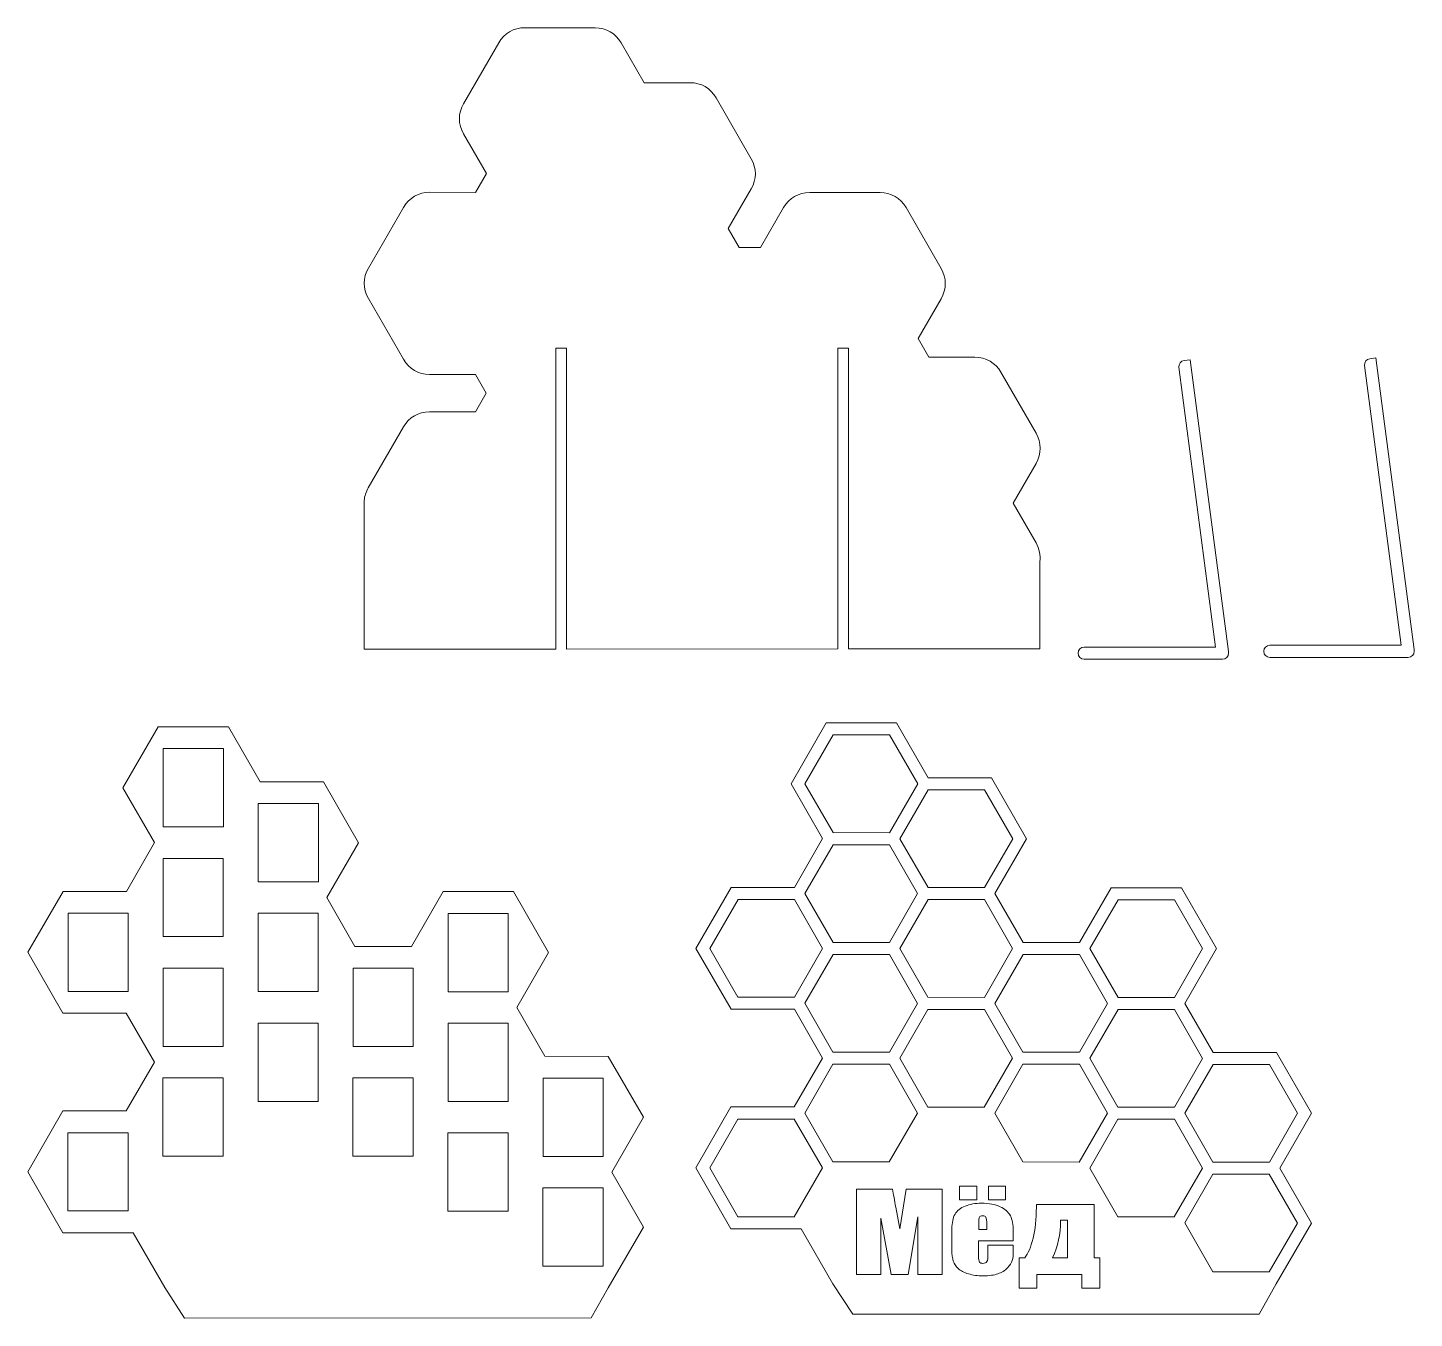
# Model space of a CAD drawing. Header units: centimetres. Extents: x -21 to 209, y -83 to 132.
import ezdxf

# ---------------------------------------------------------------- set-up
doc = ezdxf.new("R2010")
doc.units = ezdxf.units.CM
doc.header["$MEASUREMENT"] = 0
doc.layers.add('layer 1', color=7, linetype='Continuous')

msp = doc.modelspace()

# ---------------------------------------------------------------- linework, layer by layer
at = {"layer": 'layer 1', "color": 250, "lineweight": 20}
for points, knots in [([(34.83219, 52.64248), (34.83111, 52.70121), (34.83109, 52.75994), (34.83219, 52.81867), (34.83219, 52.81867), (34.83219, 52.81867), (34.83219, 53.11351), (34.83219, 53.11351), (34.83219, 53.11351), (34.83219, 53.11351), (34.84693, 53.11351), (34.84693, 53.11351), (34.84693, 53.11351), (34.90554, 53.83784), (35.13021, 54.55588), (35.52116, 55.23216), (35.52116, 55.23216), (35.52116, 55.23216), (41.36378, 65.33904), (41.36378, 65.33904), (41.36378, 65.33904), (42.28262, 66.9285), (43.85935, 67.83767), (45.69529, 67.83666), (45.69529, 67.83666), (45.69529, 67.83666), (53.32795, 67.83245), (53.32795, 67.83245), (53.32795, 67.83245), (53.32795, 67.83245), (55.12527, 70.94155), (55.12527, 70.94155), (55.12527, 70.94155), (55.12527, 70.94155), (53.33138, 74.05261), (53.33138, 74.05261), (53.33138, 74.05261), (53.33138, 74.05261), (45.6987, 74.05682), (45.6987, 74.05682), (45.6987, 74.05682), (43.86277, 74.05783), (42.28705, 74.96874), (41.36996, 76.5592), (41.36996, 76.5592), (41.36996, 76.5592), (35.53848, 86.67247), (35.53848, 86.67247), (35.53848, 86.67247), (34.62139, 88.26294), (34.62239, 90.08301), (35.54123, 91.67247), (35.54123, 91.67247), (35.54123, 91.67247), (41.38385, 101.77936), (41.38385, 101.77936), (41.38385, 101.77936), (42.30269, 103.36882), (43.87942, 104.27799), (45.71536, 104.27698), (45.71536, 104.27698), (45.71536, 104.27698), (53.34802, 104.27276), (53.34802, 104.27276), (53.34802, 104.27276), (53.34802, 104.27276), (55.14533, 107.38185), (55.14533, 107.38185), (55.14533, 107.38185), (55.14533, 107.38185), (51.33265, 113.99401), (51.33265, 113.99401), (51.33265, 113.99401), (50.41556, 115.58448), (50.41656, 117.40455), (51.33539, 118.994), (51.33539, 118.994), (51.33539, 118.994), (57.178, 129.10089), (57.178, 129.10089), (57.178, 129.10089), (58.09685, 130.69036), (59.67358, 131.59953), (61.50952, 131.59852), (61.50952, 131.59852), (61.50952, 131.59852), (73.18364, 131.59208), (73.18364, 131.59208), (73.18364, 131.59208), (75.01957, 131.59107), (76.59529, 130.68016), (77.51238, 129.0897), (77.51238, 129.0897), (77.51238, 129.0897), (81.32507, 122.47752), (81.32507, 122.47752), (81.32507, 122.47752), (81.32507, 122.47752), (88.95775, 122.47331), (88.95775, 122.47331), (88.95775, 122.47331), (90.79368, 122.4723), (92.3694, 121.5614), (93.28649, 119.97093), (93.28649, 119.97093), (93.28649, 119.97093), (99.11798, 109.85767), (99.11798, 109.85767), (99.11798, 109.85767), (100.03507, 108.2672), (100.03407, 106.44713), (99.11523, 104.85767), (99.11523, 104.85767), (99.11523, 104.85767), (95.29525, 98.24966), (95.29525, 98.24966), (95.29525, 98.24966), (95.29525, 98.24966), (97.08914, 95.1386), (97.08914, 95.1386), (97.08914, 95.1386), (97.08914, 95.1386), (100.68036, 95.13662), (100.68036, 95.13662), (100.68036, 95.13662), (100.68036, 95.13662), (104.50032, 101.7446), (104.50032, 101.7446), (104.50032, 101.7446), (105.41916, 103.33406), (106.99589, 104.24323), (108.83183, 104.24222), (108.83183, 104.24222), (108.83183, 104.24222), (120.50595, 104.23578), (120.50595, 104.23578), (120.50595, 104.23578), (122.34188, 104.23477), (123.9176, 103.32386), (124.83469, 101.7334), (124.83469, 101.7334), (124.83469, 101.7334), (130.66618, 91.62012), (130.66618, 91.62012), (130.66618, 91.62012), (131.58327, 90.02965), (131.58227, 88.20958), (130.66343, 86.62012), (130.66343, 86.62012), (130.66343, 86.62012), (126.84346, 80.01212), (126.84346, 80.01212), (126.84346, 80.01212), (126.84346, 80.01212), (128.63734, 76.90107), (128.63734, 76.90107), (128.63734, 76.90107), (128.63734, 76.90107), (136.27001, 76.89686), (136.27001, 76.89686), (136.27001, 76.89686), (138.10594, 76.89585), (139.68166, 75.98495), (140.59875, 74.39448), (140.59875, 74.39448), (140.59875, 74.39448), (146.43024, 64.2812), (146.43024, 64.2812), (146.43024, 64.2812), (147.34733, 62.69073), (147.34633, 60.87066), (146.42749, 59.2812), (146.42749, 59.2812), (146.42749, 59.2812), (142.60752, 52.67321), (142.60752, 52.67321), (142.60752, 52.67321), (142.60752, 52.67321), (146.42021, 46.06104), (146.42021, 46.06104), (146.42021, 46.06104), (146.98045, 45.08944), (147.19802, 44.03216), (147.07308, 42.99411), (147.07308, 42.99411), (147.07308, 42.99411), (147.07313, 42.99411), (147.07313, 42.99411), (147.07313, 42.99411), (147.07313, 42.99411), (147.07313, 28.46298), (147.07313, 28.46298), (147.07313, 28.46298), (136.48032, 28.46298), (125.89139, 28.46298), (115.2988, 28.46298), (115.2988, 28.46298), (115.2988, 28.46298), (115.2988, 78.41279), (115.2988, 78.41279), (115.2988, 78.41279), (115.2988, 78.41279), (113.4988, 78.41279), (113.4988, 78.41279), (113.4988, 78.41279), (113.4988, 78.41279), (113.4988, 28.46298), (113.4988, 28.46298), (113.4988, 28.46298), (113.4988, 28.46298), (68.4499, 28.41279), (68.4499, 28.41279), (68.4499, 28.41279), (68.4499, 28.41279), (68.4499, 78.41279), (68.4499, 78.41279), (68.4499, 78.41279), (68.4499, 78.41279), (66.6499, 78.41279), (66.6499, 78.41279), (66.6499, 78.41279), (66.6499, 78.41279), (66.6499, 28.41279), (66.6499, 28.41279), (66.6499, 28.41279), (66.6499, 28.41279), (34.83219, 28.41279), (34.83219, 28.41279), (34.83219, 28.41279), (34.83219, 28.41279), (34.83219, 52.64248), (34.83219, 52.64248)], [0, 0, 0, 0, 0.016949153, 0.016949153, 0.016949153, 0.016949153, 0.033898305, 0.033898305, 0.033898305, 0.033898305, 0.050847458, 0.050847458, 0.050847458, 0.050847458, 0.06779661, 0.06779661, 0.06779661, 0.06779661, 0.084745763, 0.084745763, 0.084745763, 0.084745763, 0.101694915, 0.101694915, 0.101694915, 0.101694915, 0.118644068, 0.118644068, 0.118644068, 0.118644068, 0.13559322, 0.13559322, 0.13559322, 0.13559322, 0.152542373, 0.152542373, 0.152542373, 0.152542373, 0.169491525, 0.169491525, 0.169491525, 0.169491525, 0.186440678, 0.186440678, 0.186440678, 0.186440678, 0.203389831, 0.203389831, 0.203389831, 0.203389831, 0.220338983, 0.220338983, 0.220338983, 0.220338983, 0.237288136, 0.237288136, 0.237288136, 0.237288136, 0.254237288, 0.254237288, 0.254237288, 0.254237288, 0.271186441, 0.271186441, 0.271186441, 0.271186441, 0.288135593, 0.288135593, 0.288135593, 0.288135593, 0.305084746, 0.305084746, 0.305084746, 0.305084746, 0.322033898, 0.322033898, 0.322033898, 0.322033898, 0.338983051, 0.338983051, 0.338983051, 0.338983051, 0.355932203, 0.355932203, 0.355932203, 0.355932203, 0.372881356, 0.372881356, 0.372881356, 0.372881356, 0.389830508, 0.389830508, 0.389830508, 0.389830508, 0.406779661, 0.406779661, 0.406779661, 0.406779661, 0.423728814, 0.423728814, 0.423728814, 0.423728814, 0.440677966, 0.440677966, 0.440677966, 0.440677966, 0.457627119, 0.457627119, 0.457627119, 0.457627119, 0.474576271, 0.474576271, 0.474576271, 0.474576271, 0.491525424, 0.491525424, 0.491525424, 0.491525424, 0.508474576, 0.508474576, 0.508474576, 0.508474576, 0.525423729, 0.525423729, 0.525423729, 0.525423729, 0.542372881, 0.542372881, 0.542372881, 0.542372881, 0.559322034, 0.559322034, 0.559322034, 0.559322034, 0.576271186, 0.576271186, 0.576271186, 0.576271186, 0.593220339, 0.593220339, 0.593220339, 0.593220339, 0.610169492, 0.610169492, 0.610169492, 0.610169492, 0.627118644, 0.627118644, 0.627118644, 0.627118644, 0.644067797, 0.644067797, 0.644067797, 0.644067797, 0.661016949, 0.661016949, 0.661016949, 0.661016949, 0.677966102, 0.677966102, 0.677966102, 0.677966102, 0.694915254, 0.694915254, 0.694915254, 0.694915254, 0.711864407, 0.711864407, 0.711864407, 0.711864407, 0.728813559, 0.728813559, 0.728813559, 0.728813559, 0.745762712, 0.745762712, 0.745762712, 0.745762712, 0.762711864, 0.762711864, 0.762711864, 0.762711864, 0.779661017, 0.779661017, 0.779661017, 0.779661017, 0.796610169, 0.796610169, 0.796610169, 0.796610169, 0.813559322, 0.813559322, 0.813559322, 0.813559322, 0.830508475, 0.830508475, 0.830508475, 0.830508475, 0.847457627, 0.847457627, 0.847457627, 0.847457627, 0.86440678, 0.86440678, 0.86440678, 0.86440678, 0.881355932, 0.881355932, 0.881355932, 0.881355932, 0.898305085, 0.898305085, 0.898305085, 0.898305085, 0.915254237, 0.915254237, 0.915254237, 0.915254237, 0.93220339, 0.93220339, 0.93220339, 0.93220339, 0.949152542, 0.949152542, 0.949152542, 0.949152542, 0.966101695, 0.966101695, 0.966101695, 0.966101695, 1, 1, 1, 1]), ([(154.39947, 28.76928), (154.39947, 28.76928), (176.24792, 28.76928), (176.24792, 28.76928), (176.24792, 28.76928), (176.24792, 28.76928), (170.14357, 75.23125), (170.14357, 75.23125), (170.14357, 75.23125), (170.07192, 75.77656), (170.45946, 76.28133), (171.00478, 76.35298), (171.00478, 76.35298), (171.00478, 76.35298), (171.99626, 76.48325), (171.99626, 76.48325), (171.99626, 76.48325), (171.99626, 76.48325), (178.36003, 28.04676), (178.36003, 28.04676), (178.36003, 28.04676), (178.38568, 27.95857), (178.39948, 27.86547), (178.39948, 27.76929), (178.39948, 27.76929), (178.39948, 27.76929), (178.39948, 27.76927), (178.39948, 27.76927), (178.39948, 27.76927), (178.39948, 27.21927), (177.94949, 26.76928), (177.39949, 26.76928), (177.39949, 26.76928), (177.39949, 26.76928), (154.39947, 26.76928), (154.39947, 26.76928), (154.39947, 26.76928), (153.84947, 26.76928), (153.39948, 27.21927), (153.39948, 27.76927), (153.39948, 27.76927), (153.39948, 27.76927), (153.39948, 27.76929), (153.39948, 27.76929), (153.39948, 27.76929), (153.39948, 28.31929), (153.84947, 28.76928), (154.39947, 28.76928)], [0, 0, 0, 0, 0.076923077, 0.076923077, 0.076923077, 0.076923077, 0.153846154, 0.153846154, 0.153846154, 0.153846154, 0.230769231, 0.230769231, 0.230769231, 0.230769231, 0.307692308, 0.307692308, 0.307692308, 0.307692308, 0.384615385, 0.384615385, 0.384615385, 0.384615385, 0.461538462, 0.461538462, 0.461538462, 0.461538462, 0.538461538, 0.538461538, 0.538461538, 0.538461538, 0.615384615, 0.615384615, 0.615384615, 0.615384615, 0.692307692, 0.692307692, 0.692307692, 0.692307692, 0.769230769, 0.769230769, 0.769230769, 0.769230769, 0.846153846, 0.846153846, 0.846153846, 0.846153846, 1, 1, 1, 1]), ([(185.2328, 29.07292), (185.2328, 29.07292), (207.08125, 29.07292), (207.08125, 29.07292), (207.08125, 29.07292), (207.08125, 29.07292), (200.9769, 75.53489), (200.9769, 75.53489), (200.9769, 75.53489), (200.90525, 76.0802), (201.29279, 76.58497), (201.83811, 76.65662), (201.83811, 76.65662), (201.83811, 76.65662), (202.82959, 76.78689), (202.82959, 76.78689), (202.82959, 76.78689), (202.82959, 76.78689), (209.19336, 28.3504), (209.19336, 28.3504), (209.19336, 28.3504), (209.21901, 28.26221), (209.23281, 28.16911), (209.23281, 28.07293), (209.23281, 28.07293), (209.23281, 28.07293), (209.23281, 28.07291), (209.23281, 28.07291), (209.23281, 28.07291), (209.23281, 27.52291), (208.78282, 27.07292), (208.23282, 27.07292), (208.23282, 27.07292), (208.23282, 27.07292), (185.2328, 27.07292), (185.2328, 27.07292), (185.2328, 27.07292), (184.6828, 27.07292), (184.23281, 27.52291), (184.23281, 28.07291), (184.23281, 28.07291), (184.23281, 28.07291), (184.23281, 28.07293), (184.23281, 28.07293), (184.23281, 28.07293), (184.23281, 28.62293), (184.6828, 29.07292), (185.2328, 29.07292)], [0, 0, 0, 0, 0.076923077, 0.076923077, 0.076923077, 0.076923077, 0.153846154, 0.153846154, 0.153846154, 0.153846154, 0.230769231, 0.230769231, 0.230769231, 0.230769231, 0.307692308, 0.307692308, 0.307692308, 0.307692308, 0.384615385, 0.384615385, 0.384615385, 0.384615385, 0.461538462, 0.461538462, 0.461538462, 0.461538462, 0.538461538, 0.538461538, 0.538461538, 0.538461538, 0.615384615, 0.615384615, 0.615384615, 0.615384615, 0.692307692, 0.692307692, 0.692307692, 0.692307692, 0.769230769, 0.769230769, 0.769230769, 0.769230769, 0.846153846, 0.846153846, 0.846153846, 0.846153846, 1, 1, 1, 1]), ([(112.65892, -76.90539), (112.65892, -76.90539), (115.97028, -81.99266), (115.97028, -81.99266), (115.97028, -81.99266), (115.97028, -81.99266), (183.49202, -81.94735), (183.49202, -81.94735), (183.49202, -81.94735), (183.49202, -81.94735), (186.30716, -76.94891), (186.30716, -76.94891), (186.30716, -76.94891), (186.30716, -76.94891), (192.14978, -66.84203), (192.14978, -66.84203), (192.14978, -66.84203), (192.14978, -66.84203), (186.89509, -57.72907), (186.89509, -57.72907), (186.89509, -57.72907), (186.89509, -57.72907), (192.15981, -48.62187), (192.15981, -48.62187), (192.15981, -48.62187), (192.15981, -48.62187), (186.32832, -38.50859), (186.32832, -38.50859), (186.32832, -38.50859), (186.32832, -38.50859), (175.8089, -38.50279), (175.8089, -38.50279), (175.8089, -38.50279), (175.8089, -38.50279), (171.13103, -30.39015), (171.13103, -30.39015), (171.13103, -30.39015), (171.13103, -30.39015), (176.39575, -21.28295), (176.39575, -21.28295), (176.39575, -21.28295), (176.39575, -21.28295), (170.56426, -11.16967), (170.56426, -11.16967), (170.56426, -11.16967), (170.56426, -11.16967), (158.89014, -11.16323), (158.89014, -11.16323), (158.89014, -11.16323), (158.89014, -11.16323), (153.62543, -20.27042), (153.62543, -20.27042), (153.62543, -20.27042), (153.62543, -20.27042), (144.26071, -20.26526), (144.26071, -20.26526), (144.26071, -20.26526), (144.26071, -20.26526), (139.58282, -12.15262), (139.58282, -12.15262), (139.58282, -12.15262), (139.58282, -12.15262), (144.84755, -3.0454), (144.84755, -3.0454), (144.84755, -3.0454), (144.84755, -3.0454), (139.01606, 7.06786), (139.01606, 7.06786), (139.01606, 7.06786), (139.01606, 7.06786), (128.49664, 7.07366), (128.49664, 7.07366), (128.49664, 7.07366), (128.49664, 7.07366), (123.24195, 16.18663), (123.24195, 16.18663), (123.24195, 16.18663), (123.24195, 16.18663), (111.56783, 16.19307), (111.56783, 16.19307), (111.56783, 16.19307), (111.56783, 16.19307), (105.72522, 6.08618), (105.72522, 6.08618), (105.72522, 6.08618), (105.72522, 6.08618), (110.9799, -3.02677), (110.9799, -3.02677), (110.9799, -3.02677), (110.9799, -3.02677), (106.29309, -11.13428), (106.29309, -11.13428), (106.29309, -11.13428), (106.29309, -11.13428), (95.77367, -11.12847), (95.77367, -11.12847), (95.77367, -11.12847), (95.77367, -11.12847), (89.93105, -21.23536), (89.93105, -21.23536), (89.93105, -21.23536), (89.93105, -21.23536), (95.76253, -31.34863), (95.76253, -31.34863), (95.76253, -31.34863), (95.76253, -31.34863), (106.28195, -31.35443), (106.28195, -31.35443), (106.28195, -31.35443), (106.28195, -31.35443), (110.95984, -39.46708), (110.95984, -39.46708), (110.95984, -39.46708), (110.95984, -39.46708), (106.27302, -47.57459), (106.27302, -47.57459), (106.27302, -47.57459), (106.27302, -47.57459), (95.7536, -47.56879), (95.7536, -47.56879), (95.7536, -47.56879), (95.7536, -47.56879), (89.91098, -57.67567), (89.91098, -57.67567), (89.91098, -57.67567), (89.91098, -57.67567), (95.74247, -67.78895), (95.74247, -67.78895), (95.74247, -67.78895), (95.74247, -67.78895), (107.41659, -67.79539), (107.41659, -67.79539), (107.41659, -67.79539), (107.41659, -67.79539), (112.65892, -76.90539), (112.65892, -76.90539)], [0, 0, 0, 0, 0.028571429, 0.028571429, 0.028571429, 0.028571429, 0.057142857, 0.057142857, 0.057142857, 0.057142857, 0.085714286, 0.085714286, 0.085714286, 0.085714286, 0.114285714, 0.114285714, 0.114285714, 0.114285714, 0.142857143, 0.142857143, 0.142857143, 0.142857143, 0.171428571, 0.171428571, 0.171428571, 0.171428571, 0.2, 0.2, 0.2, 0.2, 0.228571429, 0.228571429, 0.228571429, 0.228571429, 0.257142857, 0.257142857, 0.257142857, 0.257142857, 0.285714286, 0.285714286, 0.285714286, 0.285714286, 0.314285714, 0.314285714, 0.314285714, 0.314285714, 0.342857143, 0.342857143, 0.342857143, 0.342857143, 0.371428571, 0.371428571, 0.371428571, 0.371428571, 0.4, 0.4, 0.4, 0.4, 0.428571429, 0.428571429, 0.428571429, 0.428571429, 0.457142857, 0.457142857, 0.457142857, 0.457142857, 0.485714286, 0.485714286, 0.485714286, 0.485714286, 0.514285714, 0.514285714, 0.514285714, 0.514285714, 0.542857143, 0.542857143, 0.542857143, 0.542857143, 0.571428571, 0.571428571, 0.571428571, 0.571428571, 0.6, 0.6, 0.6, 0.6, 0.628571429, 0.628571429, 0.628571429, 0.628571429, 0.657142857, 0.657142857, 0.657142857, 0.657142857, 0.685714286, 0.685714286, 0.685714286, 0.685714286, 0.714285714, 0.714285714, 0.714285714, 0.714285714, 0.742857143, 0.742857143, 0.742857143, 0.742857143, 0.771428571, 0.771428571, 0.771428571, 0.771428571, 0.8, 0.8, 0.8, 0.8, 0.828571429, 0.828571429, 0.828571429, 0.828571429, 0.857142857, 0.857142857, 0.857142857, 0.857142857, 0.885714286, 0.885714286, 0.885714286, 0.885714286, 0.914285714, 0.914285714, 0.914285714, 0.914285714, 0.942857143, 0.942857143, 0.942857143, 0.942857143, 1, 1, 1, 1]), ([(1.71422, -77.56105), (1.71422, -77.56105), (5.02558, -82.64832), (5.02558, -82.64832), (5.02558, -82.64832), (5.02558, -82.64832), (72.54732, -82.60301), (72.54732, -82.60301), (72.54732, -82.60301), (72.54732, -82.60301), (75.36246, -77.60457), (75.36246, -77.60457), (75.36246, -77.60457), (75.36246, -77.60457), (81.20508, -67.49769), (81.20508, -67.49769), (81.20508, -67.49769), (81.20508, -67.49769), (75.95039, -58.38473), (75.95039, -58.38473), (75.95039, -58.38473), (75.95039, -58.38473), (81.21511, -49.27753), (81.21511, -49.27753), (81.21511, -49.27753), (81.21511, -49.27753), (75.38362, -39.16425), (75.38362, -39.16425), (75.38362, -39.16425), (75.38362, -39.16425), (64.8642, -39.15845), (64.8642, -39.15845), (64.8642, -39.15845), (64.8642, -39.15845), (60.18633, -31.04581), (60.18633, -31.04581), (60.18633, -31.04581), (60.18633, -31.04581), (65.45105, -21.93861), (65.45105, -21.93861), (65.45105, -21.93861), (65.45105, -21.93861), (59.61956, -11.82533), (59.61956, -11.82533), (59.61956, -11.82533), (59.61956, -11.82533), (47.94544, -11.81889), (47.94544, -11.81889), (47.94544, -11.81889), (47.94544, -11.81889), (42.68073, -20.92608), (42.68073, -20.92608), (42.68073, -20.92608), (42.68073, -20.92608), (33.31601, -20.92092), (33.31601, -20.92092), (33.31601, -20.92092), (33.31601, -20.92092), (28.63812, -12.80828), (28.63812, -12.80828), (28.63812, -12.80828), (28.63812, -12.80828), (33.90285, -3.70106), (33.90285, -3.70106), (33.90285, -3.70106), (33.90285, -3.70106), (28.07136, 6.4122), (28.07136, 6.4122), (28.07136, 6.4122), (28.07136, 6.4122), (17.55194, 6.418), (17.55194, 6.418), (17.55194, 6.418), (17.55194, 6.418), (12.29725, 15.53097), (12.29725, 15.53097), (12.29725, 15.53097), (12.29725, 15.53097), (0.62313, 15.53741), (0.62313, 15.53741), (0.62313, 15.53741), (0.62313, 15.53741), (-5.21948, 5.43052), (-5.21948, 5.43052), (-5.21948, 5.43052), (-5.21948, 5.43052), (0.0352, -3.68243), (0.0352, -3.68243), (0.0352, -3.68243), (0.0352, -3.68243), (-4.65161, -11.78994), (-4.65161, -11.78994), (-4.65161, -11.78994), (-4.65161, -11.78994), (-15.17103, -11.78413), (-15.17103, -11.78413), (-15.17103, -11.78413), (-15.17103, -11.78413), (-21.01365, -21.89102), (-21.01365, -21.89102), (-21.01365, -21.89102), (-21.01365, -21.89102), (-15.18217, -32.00429), (-15.18217, -32.00429), (-15.18217, -32.00429), (-15.18217, -32.00429), (-4.66275, -32.01009), (-4.66275, -32.01009), (-4.66275, -32.01009), (-4.66275, -32.01009), (0.01514, -40.12274), (0.01514, -40.12274), (0.01514, -40.12274), (0.01514, -40.12274), (-4.67168, -48.23025), (-4.67168, -48.23025), (-4.67168, -48.23025), (-4.67168, -48.23025), (-15.1911, -48.22445), (-15.1911, -48.22445), (-15.1911, -48.22445), (-15.1911, -48.22445), (-21.03372, -58.33133), (-21.03372, -58.33133), (-21.03372, -58.33133), (-21.03372, -58.33133), (-15.20223, -68.44461), (-15.20223, -68.44461), (-15.20223, -68.44461), (-15.20223, -68.44461), (-3.52811, -68.45105), (-3.52811, -68.45105), (-3.52811, -68.45105), (-3.52811, -68.45105), (1.71422, -77.56105), (1.71422, -77.56105)], [0, 0, 0, 0, 0.028571429, 0.028571429, 0.028571429, 0.028571429, 0.057142857, 0.057142857, 0.057142857, 0.057142857, 0.085714286, 0.085714286, 0.085714286, 0.085714286, 0.114285714, 0.114285714, 0.114285714, 0.114285714, 0.142857143, 0.142857143, 0.142857143, 0.142857143, 0.171428571, 0.171428571, 0.171428571, 0.171428571, 0.2, 0.2, 0.2, 0.2, 0.228571429, 0.228571429, 0.228571429, 0.228571429, 0.257142857, 0.257142857, 0.257142857, 0.257142857, 0.285714286, 0.285714286, 0.285714286, 0.285714286, 0.314285714, 0.314285714, 0.314285714, 0.314285714, 0.342857143, 0.342857143, 0.342857143, 0.342857143, 0.371428571, 0.371428571, 0.371428571, 0.371428571, 0.4, 0.4, 0.4, 0.4, 0.428571429, 0.428571429, 0.428571429, 0.428571429, 0.457142857, 0.457142857, 0.457142857, 0.457142857, 0.485714286, 0.485714286, 0.485714286, 0.485714286, 0.514285714, 0.514285714, 0.514285714, 0.514285714, 0.542857143, 0.542857143, 0.542857143, 0.542857143, 0.571428571, 0.571428571, 0.571428571, 0.571428571, 0.6, 0.6, 0.6, 0.6, 0.628571429, 0.628571429, 0.628571429, 0.628571429, 0.657142857, 0.657142857, 0.657142857, 0.657142857, 0.685714286, 0.685714286, 0.685714286, 0.685714286, 0.714285714, 0.714285714, 0.714285714, 0.714285714, 0.742857143, 0.742857143, 0.742857143, 0.742857143, 0.771428571, 0.771428571, 0.771428571, 0.771428571, 0.8, 0.8, 0.8, 0.8, 0.828571429, 0.828571429, 0.828571429, 0.828571429, 0.857142857, 0.857142857, 0.857142857, 0.857142857, 0.885714286, 0.885714286, 0.885714286, 0.885714286, 0.914285714, 0.914285714, 0.914285714, 0.914285714, 0.942857143, 0.942857143, 0.942857143, 0.942857143, 1, 1, 1, 1]), ([(112.72144, 14.19244), (112.72144, 14.19244), (108.03462, 6.08492), (108.03462, 6.08492), (108.03462, 6.08492), (108.03462, 6.08492), (112.71251, -2.02772), (112.71251, -2.02772), (112.71251, -2.02772), (112.71251, -2.02772), (122.07723, -2.03289), (122.07723, -2.03289), (122.07723, -2.03289), (122.07723, -2.03289), (126.76403, 6.07463), (126.76403, 6.07463), (126.76403, 6.07463), (126.76403, 6.07463), (122.08615, 14.18726), (122.08615, 14.18726), (122.08615, 14.18726), (122.08615, 14.18726), (112.72144, 14.19244), (112.72144, 14.19244)], [0, 0, 0, 0, 0.142857143, 0.142857143, 0.142857143, 0.142857143, 0.285714286, 0.285714286, 0.285714286, 0.285714286, 0.428571429, 0.428571429, 0.428571429, 0.428571429, 0.571428571, 0.571428571, 0.571428571, 0.571428571, 0.714285714, 0.714285714, 0.714285714, 0.714285714, 1, 1, 1, 1]), ([(1.45462, 11.92411), (1.45462, 11.92411), (11.45462, 11.92411), (11.45462, 11.92411), (11.45462, 11.92411), (11.45462, 11.92411), (11.45462, -1.07589), (11.45462, -1.07589), (11.45462, -1.07589), (11.45462, -1.07589), (1.45462, -1.07589), (1.45462, -1.07589), (1.45462, -1.07589), (1.45462, -1.07589), (1.45462, 11.92411), (1.45462, 11.92411)], [0, 0, 0, 0, 0.2, 0.2, 0.2, 0.2, 0.4, 0.4, 0.4, 0.4, 0.6, 0.6, 0.6, 0.6, 1, 1, 1, 1]), ([(128.49554, 5.07367), (128.49554, 5.07367), (123.80873, -3.03385), (123.80873, -3.03385), (123.80873, -3.03385), (123.80873, -3.03385), (128.48661, -11.1465), (128.48661, -11.1465), (128.48661, -11.1465), (128.48661, -11.1465), (137.85132, -11.15166), (137.85132, -11.15166), (137.85132, -11.15166), (137.85132, -11.15166), (142.53815, -3.04415), (142.53815, -3.04415), (142.53815, -3.04415), (142.53815, -3.04415), (137.86027, 5.06849), (137.86027, 5.06849), (137.86027, 5.06849), (137.86027, 5.06849), (128.49554, 5.07367), (128.49554, 5.07367)], [0, 0, 0, 0, 0.142857143, 0.142857143, 0.142857143, 0.142857143, 0.285714286, 0.285714286, 0.285714286, 0.285714286, 0.428571429, 0.428571429, 0.428571429, 0.428571429, 0.571428571, 0.571428571, 0.571428571, 0.571428571, 0.714285714, 0.714285714, 0.714285714, 0.714285714, 1, 1, 1, 1]), ([(17.22874, 2.80534), (17.22874, 2.80534), (27.22874, 2.80534), (27.22874, 2.80534), (27.22874, 2.80534), (27.22874, 2.80534), (27.22874, -10.19466), (27.22874, -10.19466), (27.22874, -10.19466), (27.22874, -10.19466), (17.22874, -10.19466), (17.22874, -10.19466), (17.22874, -10.19466), (17.22874, -10.19466), (17.22874, 2.80534), (17.22874, 2.80534)], [0, 0, 0, 0, 0.2, 0.2, 0.2, 0.2, 0.4, 0.4, 0.4, 0.4, 0.6, 0.6, 0.6, 0.6, 1, 1, 1, 1]), ([(112.71141, -4.02772), (112.71141, -4.02772), (122.07612, -4.0329), (122.07612, -4.0329), (122.07612, -4.0329), (122.07612, -4.0329), (126.754, -12.14554), (126.754, -12.14554), (126.754, -12.14554), (126.754, -12.14554), (122.06719, -20.25305), (122.06719, -20.25305), (122.06719, -20.25305), (122.06719, -20.25305), (112.70246, -20.24788), (112.70246, -20.24788), (112.70246, -20.24788), (112.70246, -20.24788), (108.02459, -12.13523), (108.02459, -12.13523), (108.02459, -12.13523), (108.02459, -12.13523), (112.71141, -4.02772), (112.71141, -4.02772)], [0, 0, 0, 0, 0.142857143, 0.142857143, 0.142857143, 0.142857143, 0.285714286, 0.285714286, 0.285714286, 0.285714286, 0.428571429, 0.428571429, 0.428571429, 0.428571429, 0.571428571, 0.571428571, 0.571428571, 0.571428571, 0.714285714, 0.714285714, 0.714285714, 0.714285714, 1, 1, 1, 1]), ([(1.44459, -6.29605), (1.44459, -6.29605), (11.44459, -6.29605), (11.44459, -6.29605), (11.44459, -6.29605), (11.44459, -6.29605), (11.44459, -19.29605), (11.44459, -19.29605), (11.44459, -19.29605), (11.44459, -19.29605), (1.44459, -19.29605), (1.44459, -19.29605), (1.44459, -19.29605), (1.44459, -19.29605), (1.44459, -6.29605), (1.44459, -6.29605)], [0, 0, 0, 0, 0.2, 0.2, 0.2, 0.2, 0.4, 0.4, 0.4, 0.4, 0.6, 0.6, 0.6, 0.6, 1, 1, 1, 1]), ([(96.92727, -13.12912), (96.92727, -13.12912), (92.24045, -21.23663), (92.24045, -21.23663), (92.24045, -21.23663), (92.24045, -21.23663), (96.91833, -29.34927), (96.91833, -29.34927), (96.91833, -29.34927), (96.91833, -29.34927), (106.28305, -29.35444), (106.28305, -29.35444), (106.28305, -29.35444), (106.28305, -29.35444), (110.96986, -21.24692), (110.96986, -21.24692), (110.96986, -21.24692), (110.96986, -21.24692), (106.29198, -13.13428), (106.29198, -13.13428), (106.29198, -13.13428), (106.29198, -13.13428), (96.92727, -13.12912), (96.92727, -13.12912)], [0, 0, 0, 0, 0.142857143, 0.142857143, 0.142857143, 0.142857143, 0.285714286, 0.285714286, 0.285714286, 0.285714286, 0.428571429, 0.428571429, 0.428571429, 0.428571429, 0.571428571, 0.571428571, 0.571428571, 0.571428571, 0.714285714, 0.714285714, 0.714285714, 0.714285714, 1, 1, 1, 1]), ([(128.48551, -13.14649), (128.48551, -13.14649), (123.79869, -21.25401), (123.79869, -21.25401), (123.79869, -21.25401), (123.79869, -21.25401), (128.47657, -29.36665), (128.47657, -29.36665), (128.47657, -29.36665), (128.47657, -29.36665), (137.84129, -29.37181), (137.84129, -29.37181), (137.84129, -29.37181), (137.84129, -29.37181), (142.5281, -21.2643), (142.5281, -21.2643), (142.5281, -21.2643), (142.5281, -21.2643), (137.85021, -13.15166), (137.85021, -13.15166), (137.85021, -13.15166), (137.85021, -13.15166), (128.48551, -13.14649), (128.48551, -13.14649)], [0, 0, 0, 0, 0.142857143, 0.142857143, 0.142857143, 0.142857143, 0.285714286, 0.285714286, 0.285714286, 0.285714286, 0.428571429, 0.428571429, 0.428571429, 0.428571429, 0.571428571, 0.571428571, 0.571428571, 0.571428571, 0.714285714, 0.714285714, 0.714285714, 0.714285714, 1, 1, 1, 1]), ([(160.04374, -13.16387), (160.04374, -13.16387), (155.35692, -21.27138), (155.35692, -21.27138), (155.35692, -21.27138), (155.35692, -21.27138), (160.03481, -29.38403), (160.03481, -29.38403), (160.03481, -29.38403), (160.03481, -29.38403), (169.39953, -29.38919), (169.39953, -29.38919), (169.39953, -29.38919), (169.39953, -29.38919), (174.08634, -21.28169), (174.08634, -21.28169), (174.08634, -21.28169), (174.08634, -21.28169), (169.40846, -13.16903), (169.40846, -13.16903), (169.40846, -13.16903), (169.40846, -13.16903), (160.04374, -13.16387), (160.04374, -13.16387)], [0, 0, 0, 0, 0.142857143, 0.142857143, 0.142857143, 0.142857143, 0.285714286, 0.285714286, 0.285714286, 0.285714286, 0.428571429, 0.428571429, 0.428571429, 0.428571429, 0.571428571, 0.571428571, 0.571428571, 0.571428571, 0.714285714, 0.714285714, 0.714285714, 0.714285714, 1, 1, 1, 1]), ([(-14.33955, -15.39744), (-14.33955, -15.39744), (-4.33955, -15.39744), (-4.33955, -15.39744), (-4.33955, -15.39744), (-4.33955, -15.39744), (-4.33955, -28.39744), (-4.33955, -28.39744), (-4.33955, -28.39744), (-4.33955, -28.39744), (-14.33955, -28.39744), (-14.33955, -28.39744), (-14.33955, -28.39744), (-14.33955, -28.39744), (-14.33955, -15.39744), (-14.33955, -15.39744)], [0, 0, 0, 0, 0.2, 0.2, 0.2, 0.2, 0.4, 0.4, 0.4, 0.4, 0.6, 0.6, 0.6, 0.6, 1, 1, 1, 1]), ([(17.21869, -15.41481), (17.21869, -15.41481), (27.21869, -15.41481), (27.21869, -15.41481), (27.21869, -15.41481), (27.21869, -15.41481), (27.21869, -28.41481), (27.21869, -28.41481), (27.21869, -28.41481), (27.21869, -28.41481), (17.21869, -28.41481), (17.21869, -28.41481), (17.21869, -28.41481), (17.21869, -28.41481), (17.21869, -15.41481), (17.21869, -15.41481)], [0, 0, 0, 0, 0.2, 0.2, 0.2, 0.2, 0.4, 0.4, 0.4, 0.4, 0.6, 0.6, 0.6, 0.6, 1, 1, 1, 1]), ([(48.77693, -15.43219), (48.77693, -15.43219), (58.77693, -15.43219), (58.77693, -15.43219), (58.77693, -15.43219), (58.77693, -15.43219), (58.77693, -28.43219), (58.77693, -28.43219), (58.77693, -28.43219), (58.77693, -28.43219), (48.77693, -28.43219), (48.77693, -28.43219), (48.77693, -28.43219), (48.77693, -28.43219), (48.77693, -15.43219), (48.77693, -15.43219)], [0, 0, 0, 0, 0.2, 0.2, 0.2, 0.2, 0.4, 0.4, 0.4, 0.4, 0.6, 0.6, 0.6, 0.6, 1, 1, 1, 1]), ([(112.70137, -22.24788), (112.70137, -22.24788), (122.06609, -22.25305), (122.06609, -22.25305), (122.06609, -22.25305), (122.06609, -22.25305), (126.74397, -30.3657), (126.74397, -30.3657), (126.74397, -30.3657), (126.74397, -30.3657), (122.05715, -38.47321), (122.05715, -38.47321), (122.05715, -38.47321), (122.05715, -38.47321), (112.69243, -38.46804), (112.69243, -38.46804), (112.69243, -38.46804), (112.69243, -38.46804), (108.01455, -30.35539), (108.01455, -30.35539), (108.01455, -30.35539), (108.01455, -30.35539), (112.70137, -22.24788), (112.70137, -22.24788)], [0, 0, 0, 0, 0.142857143, 0.142857143, 0.142857143, 0.142857143, 0.285714286, 0.285714286, 0.285714286, 0.285714286, 0.428571429, 0.428571429, 0.428571429, 0.428571429, 0.571428571, 0.571428571, 0.571428571, 0.571428571, 0.714285714, 0.714285714, 0.714285714, 0.714285714, 1, 1, 1, 1]), ([(144.2596, -22.26525), (144.2596, -22.26525), (153.62433, -22.27043), (153.62433, -22.27043), (153.62433, -22.27043), (153.62433, -22.27043), (158.30221, -30.38307), (158.30221, -30.38307), (158.30221, -30.38307), (158.30221, -30.38307), (153.61539, -38.49058), (153.61539, -38.49058), (153.61539, -38.49058), (153.61539, -38.49058), (144.25068, -38.48542), (144.25068, -38.48542), (144.25068, -38.48542), (144.25068, -38.48542), (139.57279, -30.37277), (139.57279, -30.37277), (139.57279, -30.37277), (139.57279, -30.37277), (144.2596, -22.26525), (144.2596, -22.26525)], [0, 0, 0, 0, 0.142857143, 0.142857143, 0.142857143, 0.142857143, 0.285714286, 0.285714286, 0.285714286, 0.285714286, 0.428571429, 0.428571429, 0.428571429, 0.428571429, 0.571428571, 0.571428571, 0.571428571, 0.571428571, 0.714285714, 0.714285714, 0.714285714, 0.714285714, 1, 1, 1, 1]), ([(1.43456, -24.51621), (1.43456, -24.51621), (11.43456, -24.51621), (11.43456, -24.51621), (11.43456, -24.51621), (11.43456, -24.51621), (11.43456, -37.51621), (11.43456, -37.51621), (11.43456, -37.51621), (11.43456, -37.51621), (1.43456, -37.51621), (1.43456, -37.51621), (1.43456, -37.51621), (1.43456, -37.51621), (1.43456, -24.51621), (1.43456, -24.51621)], [0, 0, 0, 0, 0.2, 0.2, 0.2, 0.2, 0.4, 0.4, 0.4, 0.4, 0.6, 0.6, 0.6, 0.6, 1, 1, 1, 1]), ([(32.9928, -24.53358), (32.9928, -24.53358), (42.9928, -24.53358), (42.9928, -24.53358), (42.9928, -24.53358), (42.9928, -24.53358), (42.9928, -37.53358), (42.9928, -37.53358), (42.9928, -37.53358), (42.9928, -37.53358), (32.9928, -37.53358), (32.9928, -37.53358), (32.9928, -37.53358), (32.9928, -37.53358), (32.9928, -24.53358), (32.9928, -24.53358)], [0, 0, 0, 0, 0.2, 0.2, 0.2, 0.2, 0.4, 0.4, 0.4, 0.4, 0.6, 0.6, 0.6, 0.6, 1, 1, 1, 1]), ([(128.47547, -31.36665), (128.47547, -31.36665), (123.78865, -39.47416), (123.78865, -39.47416), (123.78865, -39.47416), (123.78865, -39.47416), (128.46654, -47.5868), (128.46654, -47.5868), (128.46654, -47.5868), (128.46654, -47.5868), (137.83126, -47.59197), (137.83126, -47.59197), (137.83126, -47.59197), (137.83126, -47.59197), (142.51807, -39.48446), (142.51807, -39.48446), (142.51807, -39.48446), (142.51807, -39.48446), (137.84019, -31.37182), (137.84019, -31.37182), (137.84019, -31.37182), (137.84019, -31.37182), (128.47547, -31.36665), (128.47547, -31.36665)], [0, 0, 0, 0, 0.142857143, 0.142857143, 0.142857143, 0.142857143, 0.285714286, 0.285714286, 0.285714286, 0.285714286, 0.428571429, 0.428571429, 0.428571429, 0.428571429, 0.571428571, 0.571428571, 0.571428571, 0.571428571, 0.714285714, 0.714285714, 0.714285714, 0.714285714, 1, 1, 1, 1]), ([(160.03371, -31.38402), (160.03371, -31.38402), (169.39843, -31.3892), (169.39843, -31.3892), (169.39843, -31.3892), (169.39843, -31.3892), (174.07631, -39.50184), (174.07631, -39.50184), (174.07631, -39.50184), (174.07631, -39.50184), (169.3895, -47.60935), (169.3895, -47.60935), (169.3895, -47.60935), (169.3895, -47.60935), (160.02477, -47.60418), (160.02477, -47.60418), (160.02477, -47.60418), (160.02477, -47.60418), (155.34689, -39.49154), (155.34689, -39.49154), (155.34689, -39.49154), (155.34689, -39.49154), (160.03371, -31.38402), (160.03371, -31.38402)], [0, 0, 0, 0, 0.142857143, 0.142857143, 0.142857143, 0.142857143, 0.285714286, 0.285714286, 0.285714286, 0.285714286, 0.428571429, 0.428571429, 0.428571429, 0.428571429, 0.571428571, 0.571428571, 0.571428571, 0.571428571, 0.714285714, 0.714285714, 0.714285714, 0.714285714, 1, 1, 1, 1]), ([(17.20866, -33.63497), (17.20866, -33.63497), (27.20866, -33.63497), (27.20866, -33.63497), (27.20866, -33.63497), (27.20866, -33.63497), (27.20866, -46.63497), (27.20866, -46.63497), (27.20866, -46.63497), (27.20866, -46.63497), (17.20866, -46.63497), (17.20866, -46.63497), (17.20866, -46.63497), (17.20866, -46.63497), (17.20866, -33.63497), (17.20866, -33.63497)], [0, 0, 0, 0, 0.2, 0.2, 0.2, 0.2, 0.4, 0.4, 0.4, 0.4, 0.6, 0.6, 0.6, 0.6, 1, 1, 1, 1]), ([(48.7669, -33.65235), (48.7669, -33.65235), (58.7669, -33.65235), (58.7669, -33.65235), (58.7669, -33.65235), (58.7669, -33.65235), (58.7669, -46.65235), (58.7669, -46.65235), (58.7669, -46.65235), (58.7669, -46.65235), (48.7669, -46.65235), (48.7669, -46.65235), (48.7669, -46.65235), (48.7669, -46.65235), (48.7669, -33.65235), (48.7669, -33.65235)], [0, 0, 0, 0, 0.2, 0.2, 0.2, 0.2, 0.4, 0.4, 0.4, 0.4, 0.6, 0.6, 0.6, 0.6, 1, 1, 1, 1]), ([(112.69133, -40.46804), (112.69133, -40.46804), (122.05605, -40.4732), (122.05605, -40.4732), (122.05605, -40.4732), (122.05605, -40.4732), (126.73393, -48.58585), (126.73393, -48.58585), (126.73393, -48.58585), (126.73393, -48.58585), (122.04712, -56.69337), (122.04712, -56.69337), (122.04712, -56.69337), (122.04712, -56.69337), (112.68241, -56.68819), (112.68241, -56.68819), (112.68241, -56.68819), (112.68241, -56.68819), (108.00452, -48.57555), (108.00452, -48.57555), (108.00452, -48.57555), (108.00452, -48.57555), (112.69133, -40.46804), (112.69133, -40.46804)], [0, 0, 0, 0, 0.142857143, 0.142857143, 0.142857143, 0.142857143, 0.285714286, 0.285714286, 0.285714286, 0.285714286, 0.428571429, 0.428571429, 0.428571429, 0.428571429, 0.571428571, 0.571428571, 0.571428571, 0.571428571, 0.714285714, 0.714285714, 0.714285714, 0.714285714, 1, 1, 1, 1]), ([(144.24957, -40.48541), (144.24957, -40.48541), (139.56276, -48.59292), (139.56276, -48.59292), (139.56276, -48.59292), (139.56276, -48.59292), (144.24064, -56.70558), (144.24064, -56.70558), (144.24064, -56.70558), (144.24064, -56.70558), (153.60536, -56.71074), (153.60536, -56.71074), (153.60536, -56.71074), (153.60536, -56.71074), (158.29217, -48.60323), (158.29217, -48.60323), (158.29217, -48.60323), (158.29217, -48.60323), (153.61429, -40.49057), (153.61429, -40.49057), (153.61429, -40.49057), (153.61429, -40.49057), (144.24957, -40.48541), (144.24957, -40.48541)], [0, 0, 0, 0, 0.142857143, 0.142857143, 0.142857143, 0.142857143, 0.285714286, 0.285714286, 0.285714286, 0.285714286, 0.428571429, 0.428571429, 0.428571429, 0.428571429, 0.571428571, 0.571428571, 0.571428571, 0.571428571, 0.714285714, 0.714285714, 0.714285714, 0.714285714, 1, 1, 1, 1]), ([(175.8078, -40.50279), (175.8078, -40.50279), (185.17252, -40.50796), (185.17252, -40.50796), (185.17252, -40.50796), (185.17252, -40.50796), (189.85041, -48.6206), (189.85041, -48.6206), (189.85041, -48.6206), (189.85041, -48.6206), (185.1636, -56.72812), (185.1636, -56.72812), (185.1636, -56.72812), (185.1636, -56.72812), (175.79887, -56.72295), (175.79887, -56.72295), (175.79887, -56.72295), (175.79887, -56.72295), (171.12099, -48.6103), (171.12099, -48.6103), (171.12099, -48.6103), (171.12099, -48.6103), (175.8078, -40.50279), (175.8078, -40.50279)], [0, 0, 0, 0, 0.142857143, 0.142857143, 0.142857143, 0.142857143, 0.285714286, 0.285714286, 0.285714286, 0.285714286, 0.428571429, 0.428571429, 0.428571429, 0.428571429, 0.571428571, 0.571428571, 0.571428571, 0.571428571, 0.714285714, 0.714285714, 0.714285714, 0.714285714, 1, 1, 1, 1]), ([(1.42452, -42.73637), (1.42452, -42.73637), (11.42452, -42.73637), (11.42452, -42.73637), (11.42452, -42.73637), (11.42452, -42.73637), (11.42452, -55.73637), (11.42452, -55.73637), (11.42452, -55.73637), (11.42452, -55.73637), (1.42452, -55.73637), (1.42452, -55.73637), (1.42452, -55.73637), (1.42452, -55.73637), (1.42452, -42.73637), (1.42452, -42.73637)], [0, 0, 0, 0, 0.2, 0.2, 0.2, 0.2, 0.4, 0.4, 0.4, 0.4, 0.6, 0.6, 0.6, 0.6, 1, 1, 1, 1]), ([(32.98276, -42.75374), (32.98276, -42.75374), (42.98276, -42.75374), (42.98276, -42.75374), (42.98276, -42.75374), (42.98276, -42.75374), (42.98276, -55.75374), (42.98276, -55.75374), (42.98276, -55.75374), (42.98276, -55.75374), (32.98276, -55.75374), (32.98276, -55.75374), (32.98276, -55.75374), (32.98276, -55.75374), (32.98276, -42.75374), (32.98276, -42.75374)], [0, 0, 0, 0, 0.2, 0.2, 0.2, 0.2, 0.4, 0.4, 0.4, 0.4, 0.6, 0.6, 0.6, 0.6, 1, 1, 1, 1]), ([(64.541, -42.77112), (64.541, -42.77112), (74.541, -42.77112), (74.541, -42.77112), (74.541, -42.77112), (74.541, -42.77112), (74.541, -55.77112), (74.541, -55.77112), (74.541, -55.77112), (74.541, -55.77112), (64.541, -55.77112), (64.541, -55.77112), (64.541, -55.77112), (64.541, -55.77112), (64.541, -42.77112), (64.541, -42.77112)], [0, 0, 0, 0, 0.2, 0.2, 0.2, 0.2, 0.4, 0.4, 0.4, 0.4, 0.6, 0.6, 0.6, 0.6, 1, 1, 1, 1]), ([(96.9072, -49.56943), (96.9072, -49.56943), (92.22038, -57.67694), (92.22038, -57.67694), (92.22038, -57.67694), (92.22038, -57.67694), (96.89827, -65.78959), (96.89827, -65.78959), (96.89827, -65.78959), (96.89827, -65.78959), (106.26298, -65.79475), (106.26298, -65.79475), (106.26298, -65.79475), (106.26298, -65.79475), (110.9498, -57.68724), (110.9498, -57.68724), (110.9498, -57.68724), (110.9498, -57.68724), (106.27192, -49.57459), (106.27192, -49.57459), (106.27192, -49.57459), (106.27192, -49.57459), (96.9072, -49.56943), (96.9072, -49.56943)], [0, 0, 0, 0, 0.142857143, 0.142857143, 0.142857143, 0.142857143, 0.285714286, 0.285714286, 0.285714286, 0.285714286, 0.428571429, 0.428571429, 0.428571429, 0.428571429, 0.571428571, 0.571428571, 0.571428571, 0.571428571, 0.714285714, 0.714285714, 0.714285714, 0.714285714, 1, 1, 1, 1]), ([(160.02367, -49.60418), (160.02367, -49.60418), (155.33686, -57.7117), (155.33686, -57.7117), (155.33686, -57.7117), (155.33686, -57.7117), (160.01474, -65.82434), (160.01474, -65.82434), (160.01474, -65.82434), (160.01474, -65.82434), (169.37946, -65.8295), (169.37946, -65.8295), (169.37946, -65.8295), (169.37946, -65.8295), (174.06628, -57.72199), (174.06628, -57.72199), (174.06628, -57.72199), (174.06628, -57.72199), (169.38839, -49.60935), (169.38839, -49.60935), (169.38839, -49.60935), (169.38839, -49.60935), (160.02367, -49.60418), (160.02367, -49.60418)], [0, 0, 0, 0, 0.142857143, 0.142857143, 0.142857143, 0.142857143, 0.285714286, 0.285714286, 0.285714286, 0.285714286, 0.428571429, 0.428571429, 0.428571429, 0.428571429, 0.571428571, 0.571428571, 0.571428571, 0.571428571, 0.714285714, 0.714285714, 0.714285714, 0.714285714, 1, 1, 1, 1]), ([(-14.35961, -51.83775), (-14.35961, -51.83775), (-4.35961, -51.83775), (-4.35961, -51.83775), (-4.35961, -51.83775), (-4.35961, -51.83775), (-4.35961, -64.83775), (-4.35961, -64.83775), (-4.35961, -64.83775), (-4.35961, -64.83775), (-14.35961, -64.83775), (-14.35961, -64.83775), (-14.35961, -64.83775), (-14.35961, -64.83775), (-14.35961, -51.83775), (-14.35961, -51.83775)], [0, 0, 0, 0, 0.2, 0.2, 0.2, 0.2, 0.4, 0.4, 0.4, 0.4, 0.6, 0.6, 0.6, 0.6, 1, 1, 1, 1]), ([(48.75687, -51.8725), (48.75687, -51.8725), (58.75687, -51.8725), (58.75687, -51.8725), (58.75687, -51.8725), (58.75687, -51.8725), (58.75687, -64.8725), (58.75687, -64.8725), (58.75687, -64.8725), (58.75687, -64.8725), (48.75687, -64.8725), (48.75687, -64.8725), (48.75687, -64.8725), (48.75687, -64.8725), (48.75687, -51.8725), (48.75687, -51.8725)], [0, 0, 0, 0, 0.2, 0.2, 0.2, 0.2, 0.4, 0.4, 0.4, 0.4, 0.6, 0.6, 0.6, 0.6, 1, 1, 1, 1]), ([(175.79778, -58.72295), (175.79778, -58.72295), (185.16249, -58.72811), (185.16249, -58.72811), (185.16249, -58.72811), (185.16249, -58.72811), (189.84038, -66.84076), (189.84038, -66.84076), (189.84038, -66.84076), (189.84038, -66.84076), (185.15356, -74.94827), (185.15356, -74.94827), (185.15356, -74.94827), (185.15356, -74.94827), (175.78884, -74.94311), (175.78884, -74.94311), (175.78884, -74.94311), (175.78884, -74.94311), (171.11096, -66.83046), (171.11096, -66.83046), (171.11096, -66.83046), (171.11096, -66.83046), (175.79778, -58.72295), (175.79778, -58.72295)], [0, 0, 0, 0, 0.142857143, 0.142857143, 0.142857143, 0.142857143, 0.285714286, 0.285714286, 0.285714286, 0.285714286, 0.428571429, 0.428571429, 0.428571429, 0.428571429, 0.571428571, 0.571428571, 0.571428571, 0.571428571, 0.714285714, 0.714285714, 0.714285714, 0.714285714, 1, 1, 1, 1]), ([(64.53097, -60.99127), (64.53097, -60.99127), (74.53097, -60.99127), (74.53097, -60.99127), (74.53097, -60.99127), (74.53097, -60.99127), (74.53097, -73.99127), (74.53097, -73.99127), (74.53097, -73.99127), (74.53097, -73.99127), (64.53097, -73.99127), (64.53097, -73.99127), (64.53097, -73.99127), (64.53097, -73.99127), (64.53097, -60.99127), (64.53097, -60.99127)], [0, 0, 0, 0, 0.2, 0.2, 0.2, 0.2, 0.4, 0.4, 0.4, 0.4, 0.6, 0.6, 0.6, 0.6, 1, 1, 1, 1]), ([(130.85312, -61.2092), (130.85312, -61.2092), (130.85312, -75.38818), (130.85312, -75.38818), (130.85312, -75.38818), (130.85312, -75.38818), (126.80245, -75.38818), (126.80245, -75.38818), (126.80245, -75.38818), (126.80245, -75.38818), (126.7912, -65.81603), (126.7912, -65.81603), (126.7912, -65.81603), (126.7912, -65.81603), (125.18219, -75.38818), (125.18219, -75.38818), (125.18219, -75.38818), (125.18219, -75.38818), (122.34672, -75.38818), (122.34672, -75.38818), (122.34672, -75.38818), (122.34672, -75.38818), (120.64768, -66.03113), (120.64768, -66.03113), (120.64768, -66.03113), (120.64768, -66.03113), (120.63643, -75.38818), (120.63643, -75.38818), (120.63643, -75.38818), (120.63643, -75.38818), (116.58576, -75.38818), (116.58576, -75.38818), (116.58576, -75.38818), (116.58576, -75.38818), (116.58576, -61.2092), (116.58576, -61.2092), (116.58576, -61.2092), (116.58576, -61.2092), (122.568, -61.2092), (122.568, -61.2092), (122.568, -61.2092), (122.73677, -62.06664), (122.92055, -63.07643), (123.11935, -64.22963), (123.11935, -64.22963), (123.11935, -64.22963), (123.7757, -67.82964), (123.7757, -67.82964), (123.7757, -67.82964), (123.7757, -67.82964), (124.82962, -61.2092), (124.82962, -61.2092), (124.82962, -61.2092), (124.82962, -61.2092), (130.85312, -61.2092), (130.85312, -61.2092)], [0, 0, 0, 0, 0.066666667, 0.066666667, 0.066666667, 0.066666667, 0.133333333, 0.133333333, 0.133333333, 0.133333333, 0.2, 0.2, 0.2, 0.2, 0.266666667, 0.266666667, 0.266666667, 0.266666667, 0.333333333, 0.333333333, 0.333333333, 0.333333333, 0.4, 0.4, 0.4, 0.4, 0.466666667, 0.466666667, 0.466666667, 0.466666667, 0.533333333, 0.533333333, 0.533333333, 0.533333333, 0.6, 0.6, 0.6, 0.6, 0.666666667, 0.666666667, 0.666666667, 0.666666667, 0.733333333, 0.733333333, 0.733333333, 0.733333333, 0.8, 0.8, 0.8, 0.8, 0.866666667, 0.866666667, 0.866666667, 0.866666667, 1, 1, 1, 1]), ([(136.56531, -60.70729), (136.56531, -60.70729), (136.56531, -62.98382), (136.56531, -62.98382), (136.56531, -62.98382), (136.56531, -62.98382), (133.70735, -62.98382), (133.70735, -62.98382), (133.70735, -62.98382), (133.70735, -62.98382), (133.70735, -60.70729), (133.70735, -60.70729), (133.70735, -60.70729), (133.70735, -60.70729), (136.56531, -60.70729), (136.56531, -60.70729)], [0, 0, 0, 0, 0.2, 0.2, 0.2, 0.2, 0.4, 0.4, 0.4, 0.4, 0.6, 0.6, 0.6, 0.6, 1, 1, 1, 1]), ([(141.35861, -60.70729), (141.35861, -60.70729), (141.35861, -62.98382), (141.35861, -62.98382), (141.35861, -62.98382), (141.35861, -62.98382), (138.50063, -62.98382), (138.50063, -62.98382), (138.50063, -62.98382), (138.50063, -62.98382), (138.50063, -60.70729), (138.50063, -60.70729), (138.50063, -60.70729), (138.50063, -60.70729), (141.35861, -60.70729), (141.35861, -60.70729)], [0, 0, 0, 0, 0.2, 0.2, 0.2, 0.2, 0.4, 0.4, 0.4, 0.4, 0.6, 0.6, 0.6, 0.6, 1, 1, 1, 1]), ([(142.64132, -69.77754), (142.64132, -69.77754), (136.88037, -69.77754), (136.88037, -69.77754), (136.88037, -69.77754), (136.88037, -69.77754), (136.88037, -72.29605), (136.88037, -72.29605), (136.88037, -72.29605), (136.88037, -72.82186), (136.92912, -73.16245), (137.02289, -73.31481), (137.02289, -73.31481), (137.12041, -73.46718), (137.30419, -73.54187), (137.57798, -73.54187), (137.57798, -73.54187), (137.91929, -73.54187), (138.14807, -73.44029), (138.2606, -73.24012), (138.2606, -73.24012), (138.37686, -73.03697), (138.43313, -72.6456), (138.43313, -72.06601), (138.43313, -72.06601), (138.43313, -72.06601), (138.43313, -70.5304), (138.43313, -70.5304), (138.43313, -70.5304), (138.43313, -70.5304), (142.64132, -70.5304), (142.64132, -70.5304), (142.64132, -70.5304), (142.64132, -70.5304), (142.64132, -71.39082), (142.64132, -71.39082), (142.64132, -71.39082), (142.64132, -72.11082), (142.58506, -72.66352), (142.47254, -73.04892), (142.47254, -73.04892), (142.35627, -73.43431), (142.08998, -73.8466), (141.67366, -74.28577), (141.67366, -74.28577), (141.25734, -74.72494), (140.72475, -75.05357), (140.08339, -75.27465), (140.08339, -75.27465), (139.44204, -75.49274), (138.6394, -75.60328), (137.67175, -75.60328), (137.67175, -75.60328), (136.73409, -75.60328), (135.90521, -75.49573), (135.18509, -75.27764), (135.18509, -75.27764), (134.46872, -75.06254), (133.90988, -74.76677), (133.50856, -74.39033), (133.50856, -74.39033), (133.10725, -74.0139), (132.83345, -73.59863), (132.67967, -73.14452), (132.67967, -73.14452), (132.52589, -72.6934), (132.44714, -72.03613), (132.44714, -71.16974), (132.44714, -71.16974), (132.44714, -71.16974), (132.44714, -67.77886), (132.44714, -67.77886), (132.44714, -67.77886), (132.44714, -66.76308), (132.61966, -65.96242), (132.96472, -65.37387), (132.96472, -65.37387), (133.30978, -64.78831), (133.87237, -64.33718), (134.65625, -64.02648), (134.65625, -64.02648), (135.44388, -63.71278), (136.34402, -63.55743), (137.3642, -63.55743), (137.3642, -63.55743), (138.6094, -63.55743), (139.63707, -63.74565), (140.44721, -64.12208), (140.44721, -64.12208), (141.25734, -64.49851), (141.82743, -64.99743), (142.15374, -65.61885), (142.15374, -65.61885), (142.48005, -66.23727), (142.64132, -67.11263), (142.64132, -68.23894), (142.64132, -68.23894), (142.64132, -68.23894), (142.64132, -69.77754), (142.64132, -69.77754)], [0, 0, 0, 0, 0.038461538, 0.038461538, 0.038461538, 0.038461538, 0.076923077, 0.076923077, 0.076923077, 0.076923077, 0.115384615, 0.115384615, 0.115384615, 0.115384615, 0.153846154, 0.153846154, 0.153846154, 0.153846154, 0.192307692, 0.192307692, 0.192307692, 0.192307692, 0.230769231, 0.230769231, 0.230769231, 0.230769231, 0.269230769, 0.269230769, 0.269230769, 0.269230769, 0.307692308, 0.307692308, 0.307692308, 0.307692308, 0.346153846, 0.346153846, 0.346153846, 0.346153846, 0.384615385, 0.384615385, 0.384615385, 0.384615385, 0.423076923, 0.423076923, 0.423076923, 0.423076923, 0.461538462, 0.461538462, 0.461538462, 0.461538462, 0.5, 0.5, 0.5, 0.5, 0.538461538, 0.538461538, 0.538461538, 0.538461538, 0.576923077, 0.576923077, 0.576923077, 0.576923077, 0.615384615, 0.615384615, 0.615384615, 0.615384615, 0.653846154, 0.653846154, 0.653846154, 0.653846154, 0.692307692, 0.692307692, 0.692307692, 0.692307692, 0.730769231, 0.730769231, 0.730769231, 0.730769231, 0.769230769, 0.769230769, 0.769230769, 0.769230769, 0.807692308, 0.807692308, 0.807692308, 0.807692308, 0.846153846, 0.846153846, 0.846153846, 0.846153846, 0.884615385, 0.884615385, 0.884615385, 0.884615385, 0.923076923, 0.923076923, 0.923076923, 0.923076923, 1, 1, 1, 1]), ([(157.00245, -77.62885), (157.00245, -77.62885), (154.03196, -77.62885), (154.03196, -77.62885), (154.03196, -77.62885), (154.03196, -77.62885), (154.03196, -75.38818), (154.03196, -75.38818), (154.03196, -75.38818), (154.03196, -75.38818), (146.56072, -75.38818), (146.56072, -75.38818), (146.56072, -75.38818), (146.56072, -75.38818), (146.56072, -77.62885), (146.56072, -77.62885), (146.56072, -77.62885), (146.56072, -77.62885), (143.59023, -77.62885), (143.59023, -77.62885), (143.59023, -77.62885), (143.59023, -77.62885), (143.59023, -72.60975), (143.59023, -72.60975), (143.59023, -72.60975), (143.59023, -72.60975), (144.53539, -72.60975), (144.53539, -72.60975), (144.53539, -72.60975), (145.10173, -71.91663), (145.56306, -70.83812), (145.92686, -69.3772), (145.92686, -69.3772), (146.29068, -67.91628), (146.47071, -66.18947), (146.47071, -64.20274), (146.47071, -64.20274), (146.47071, -64.20274), (146.47071, -63.77253), (146.47071, -63.77253), (146.47071, -63.77253), (146.47071, -63.77253), (156.05729, -63.77253), (156.05729, -63.77253), (156.05729, -63.77253), (156.05729, -63.77253), (156.05729, -72.59182), (156.05729, -72.59182), (156.05729, -72.59182), (156.05729, -72.59182), (157.00245, -72.59182), (157.00245, -72.59182), (157.00245, -72.59182), (157.00245, -72.59182), (157.00245, -77.62885), (157.00245, -77.62885)], [0, 0, 0, 0, 0.066666667, 0.066666667, 0.066666667, 0.066666667, 0.133333333, 0.133333333, 0.133333333, 0.133333333, 0.2, 0.2, 0.2, 0.2, 0.266666667, 0.266666667, 0.266666667, 0.266666667, 0.333333333, 0.333333333, 0.333333333, 0.333333333, 0.4, 0.4, 0.4, 0.4, 0.466666667, 0.466666667, 0.466666667, 0.466666667, 0.533333333, 0.533333333, 0.533333333, 0.533333333, 0.6, 0.6, 0.6, 0.6, 0.666666667, 0.666666667, 0.666666667, 0.666666667, 0.733333333, 0.733333333, 0.733333333, 0.733333333, 0.8, 0.8, 0.8, 0.8, 0.866666667, 0.866666667, 0.866666667, 0.866666667, 1, 1, 1, 1]), ([(138.23059, -67.89537), (138.23059, -67.89537), (138.23059, -67.0469), (138.23059, -67.0469), (138.23059, -67.0469), (138.23059, -66.44342), (138.18934, -66.05802), (138.10682, -65.88175), (138.10682, -65.88175), (138.0243, -65.70549), (137.85553, -65.61885), (137.60049, -65.61885), (137.60049, -65.61885), (137.28543, -65.61885), (137.0904, -65.69354), (137.01539, -65.84292), (137.01539, -65.84292), (136.94038, -65.99229), (136.90287, -66.39263), (136.90287, -67.0469), (136.90287, -67.0469), (136.90287, -67.0469), (136.90287, -67.89537), (136.90287, -67.89537), (136.90287, -67.89537), (136.90287, -67.89537), (138.23059, -67.89537), (138.23059, -67.89537)], [0, 0, 0, 0, 0.125, 0.125, 0.125, 0.125, 0.25, 0.25, 0.25, 0.25, 0.375, 0.375, 0.375, 0.375, 0.5, 0.5, 0.5, 0.5, 0.625, 0.625, 0.625, 0.625, 0.75, 0.75, 0.75, 0.75, 1, 1, 1, 1]), ([(151.64657, -72.59182), (151.64657, -72.59182), (151.64657, -66.38964), (151.64657, -66.38964), (151.64657, -66.38964), (151.64657, -66.38964), (150.49887, -66.38964), (150.49887, -66.38964), (150.49887, -66.38964), (150.49887, -66.38964), (150.49887, -66.51213), (150.49887, -66.51213), (150.49887, -66.51213), (150.49887, -68.66915), (150.0563, -70.69771), (149.17115, -72.59182), (149.17115, -72.59182), (149.17115, -72.59182), (151.64657, -72.59182), (151.64657, -72.59182)], [0, 0, 0, 0, 0.166666667, 0.166666667, 0.166666667, 0.166666667, 0.333333333, 0.333333333, 0.333333333, 0.333333333, 0.5, 0.5, 0.5, 0.5, 0.666666667, 0.666666667, 0.666666667, 0.666666667, 1, 1, 1, 1])]:
    msp.add_open_spline(points, degree=3, knots=knots, dxfattribs=at)

doc.saveas('drawing.dxf')
